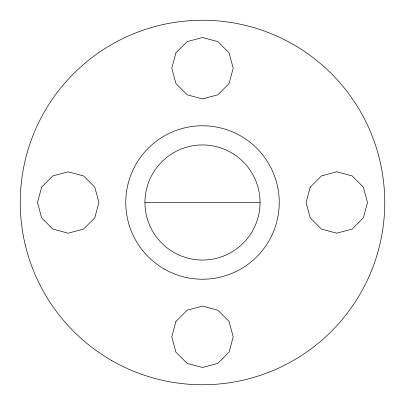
<?xml version="1.0" encoding="UTF-8"?>
<svg xmlns="http://www.w3.org/2000/svg" width="405" height="405" viewBox="0 0 405 405"><rect width="100%" height="100%" fill="white"/><g stroke="black" fill="none" stroke-linecap="round" stroke-linejoin="round"><path stroke-width="0.61" d="M144.95 202.5L260.05 202.5A57.55 57.55 0 0 1 173.725 252.34A57.55 57.55 0 0 1 173.725 152.66A57.55 57.55 0 0 1 260.05 202.5M41.629 187.15L37.518 202.5L41.629 217.849L52.863 229.083L68.212 233.194L83.557 229.083L94.795 217.849L98.906 202.5L94.795 187.15L83.557 175.917L68.212 171.806L52.863 175.917L41.629 187.15M175.917 52.863L171.806 68.212L175.917 83.557L187.15 94.795L202.5 98.906L217.849 94.795L229.083 83.557L233.194 68.212L229.083 52.863L217.849 41.629L202.5 37.518L187.15 41.629L175.917 52.863M175.917 321.443L171.806 336.788L175.917 352.137L187.15 363.371L202.5 367.482L217.849 363.371L229.083 352.137L233.194 336.788L229.083 321.443L217.849 310.205L202.5 306.094L187.15 310.205L175.917 321.443M310.205 187.15L306.094 202.5L310.205 217.849L321.443 229.083L336.788 233.194L352.137 229.083L363.371 217.849L367.482 202.5L363.371 187.15L352.137 175.917L336.788 171.806L321.443 175.917L310.205 187.15M164.131 268.955A76.737 76.737 0 0 0 279.237 202.5A76.737 76.737 0 0 0 164.131 136.045A76.737 76.737 0 0 0 164.131 268.955M111.375 360.334A182.25 182.25 0 0 0 384.75 202.5A182.25 182.25 0 0 0 111.375 44.666A182.25 182.25 0 0 0 111.375 360.334"/></g></svg>
